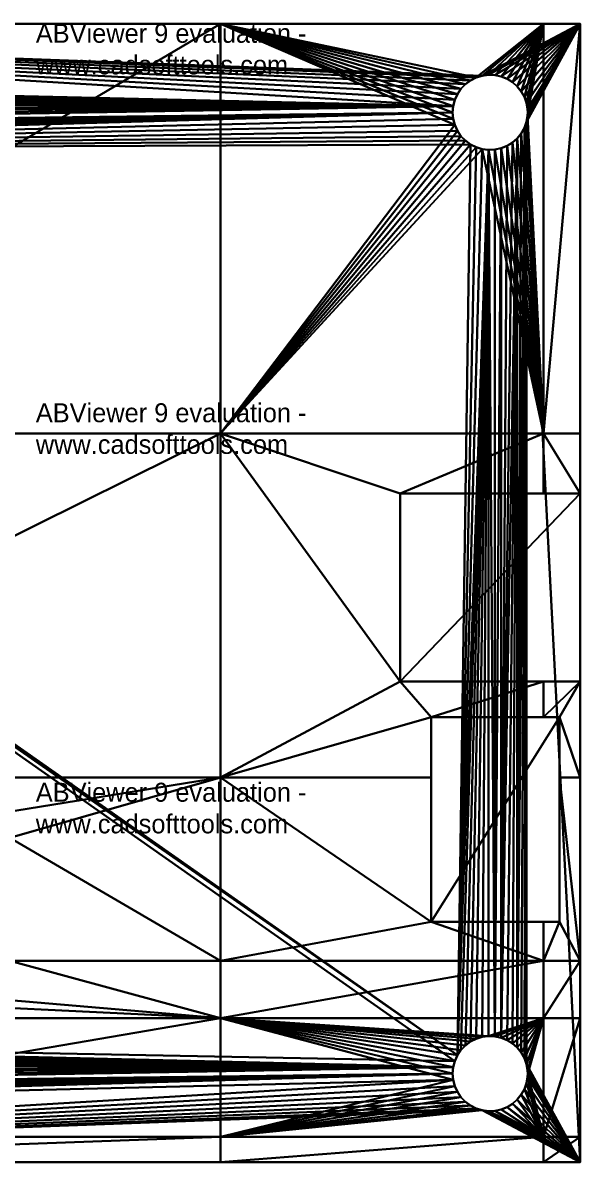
# Model space of a CAD drawing. Header units: millimetres. Extents: x 0 to 69.1, y 0 to 48.2.
# Drawn here: x 45.51 to 69.09, y 0 to 48.18 of the extents above; entities that cross this region are included whole.
import ezdxf

# ---------------------------------------------------------------- set-up
doc = ezdxf.new("R2010")
doc.units = ezdxf.units.MM
doc.layers.get('0').update_dxf_attribs({"color": 132, "linetype": 'CONTINUOUS'})

# ---------------------------------------------------------------- blocks, each defined once
blk = doc.blocks.new('ABViewer')
at = {"color": 0, "insert": (0, 0), "char_height": 0.05, "width": 0.5, "attachment_point": 1}
blk.add_mtext('ABViewer 9 evaluation - www.cadsofttools.com', dxfattribs=at)

msp = doc.modelspace()

# ---------------------------------------------------------------- linework, layer by layer
at = {"invisible_edges": 16}
for points in [[(63.713, 44.655, 11.113), (5.588, 48.133, 11.113), (63.781, 44.915, 11.113)], [(63.781, 44.915, 11.113), (5.588, 48.133, 11.113), (63.892, 45.161, 11.113)], [(64.446, 45.738, 11.113), (64.229, 45.578, 11.113), (5.588, 48.133, 11.113)], [(5.588, 48.133, 11.113), (64.229, 45.578, 11.113), (64.043, 45.384, 11.113)], [(5.588, 48.133, 11.113), (64.043, 45.384, 11.113), (63.892, 45.161, 11.113)], [(69.088, 48.133, 11.113), (64.944, 45.938, 11.113), (5.588, 48.133, 11.113)], [(5.588, 48.133, 11.113), (64.944, 45.938, 11.113), (64.686, 45.86, 11.113)], [(5.588, 48.133, 11.113), (64.686, 45.86, 11.113), (64.446, 45.738, 11.113)], [(63.713, 44.655, 11.113), (9.863, 45.904, 11.113), (5.588, 48.133, 11.113)], [(5.588, 48.133, 11.113), (24.543, 48.133, 12.7), (69.088, 48.133, 11.113)], [(53.869, 30.809, 12.7), (53.869, 48.133, 12.7), (24.543, 30.809, 12.7)], [(24.543, 30.809, 12.7), (53.869, 48.133, 12.7), (24.543, 48.133, 12.7)], [(69.088, 48.133, 11.113), (24.543, 48.133, 12.7), (53.869, 48.133, 12.7)], [(63.781, 43.858, 12.7), (63.713, 44.118, 12.7), (53.869, 48.133, 12.7)], [(63.713, 44.118, 12.7), (63.69, 44.387, 12.7), (53.869, 48.133, 12.7)], [(53.869, 48.133, 12.7), (63.69, 44.387, 12.7), (63.713, 44.655, 12.7)], [(53.869, 48.133, 12.7), (63.713, 44.655, 12.7), (63.781, 44.915, 12.7)], [(53.869, 30.809, 12.7), (63.781, 43.858, 12.7), (53.869, 48.133, 12.7)], [(63.781, 44.915, 12.7), (63.892, 45.161, 12.7), (53.869, 48.133, 12.7)], [(53.869, 48.133, 12.7), (63.892, 45.161, 12.7), (64.043, 45.384, 12.7)], [(53.869, 48.133, 12.7), (64.043, 45.384, 12.7), (64.229, 45.578, 12.7)], [(64.229, 45.578, 12.7), (64.446, 45.738, 12.7), (53.869, 48.133, 12.7)], [(53.869, 48.133, 12.7), (64.446, 45.738, 12.7), (64.686, 45.86, 12.7)], [(53.869, 48.133, 12.7), (64.686, 45.86, 12.7), (67.541, 48.133, 12.7)], [(69.088, 48.133, 11.113), (53.869, 48.133, 12.7), (67.541, 48.133, 12.7)], [(67.541, 48.133, 12.7), (64.686, 45.86, 12.7), (64.944, 45.938, 12.7)], [(67.541, 48.133, 12.7), (64.944, 45.938, 12.7), (65.211, 45.973, 12.7)], [(69.088, 48.133, 11.113), (65.211, 45.973, 11.113), (64.944, 45.938, 11.113)], [(67.541, 48.133, 12.7), (65.211, 45.973, 12.7), (65.48, 45.961, 12.7)], [(65.48, 45.961, 11.113), (65.211, 45.973, 11.113), (69.088, 48.133, 11.113)], [(65.48, 45.961, 12.7), (65.743, 45.904, 12.7), (67.541, 48.133, 12.7)], [(69.088, 48.133, 11.113), (65.743, 45.904, 11.113), (65.48, 45.961, 11.113)], [(67.541, 48.133, 12.7), (65.743, 45.904, 12.7), (65.993, 45.804, 12.7)], [(69.088, 48.133, 11.113), (65.993, 45.804, 11.113), (65.743, 45.904, 11.113)], [(67.541, 48.133, 12.7), (65.993, 45.804, 12.7), (66.222, 45.663, 12.7)], [(66.222, 45.663, 11.113), (65.993, 45.804, 11.113), (69.088, 48.133, 11.113)], [(66.222, 45.663, 12.7), (66.424, 45.485, 12.7), (67.541, 48.133, 12.7)], [(69.088, 48.133, 11.113), (66.424, 45.485, 11.113), (66.222, 45.663, 11.113)], [(67.541, 48.133, 12.7), (66.424, 45.485, 12.7), (66.593, 45.275, 12.7)], [(69.088, 48.133, 11.113), (66.593, 45.275, 11.113), (66.424, 45.485, 11.113)], [(67.541, 48.133, 12.7), (66.593, 45.275, 12.7), (66.725, 45.04, 12.7)], [(66.725, 45.04, 11.113), (66.593, 45.275, 11.113), (69.088, 48.133, 11.113)], [(66.725, 45.04, 12.7), (66.814, 44.787, 12.7), (67.541, 48.133, 12.7)], [(69.088, 48.133, 11.113), (66.814, 44.787, 11.113), (66.725, 45.04, 11.113)], [(67.541, 48.133, 12.7), (66.814, 44.787, 12.7), (66.86, 44.521, 12.7)], [(69.088, 48.133, 11.113), (66.86, 44.521, 11.113), (66.814, 44.787, 11.113)], [(69.088, 0, 11.113), (66.814, 43.987, 11.113), (69.088, 48.133, 11.113)], [(69.088, 48.133, 11.113), (66.814, 43.987, 11.113), (66.86, 44.252, 11.113)], [(67.541, 48.133, 12.7), (66.86, 44.521, 12.7), (66.866, 44.387, 12.7)], [(67.541, 30.809, 12.7), (67.541, 48.133, 12.7), (66.86, 44.252, 12.7)], [(66.86, 44.252, 12.7), (67.541, 48.133, 12.7), (66.866, 44.387, 12.7)], [(66.866, 44.387, 11.113), (66.86, 44.521, 11.113), (69.088, 48.133, 11.113)], [(69.088, 48.133, 11.113), (66.86, 44.252, 11.113), (66.866, 44.387, 11.113)], [(69.088, 30.809, 12.7), (69.088, 48.133, 12.7), (67.541, 30.809, 12.7)], [(67.541, 30.809, 12.7), (69.088, 48.133, 12.7), (67.541, 48.133, 12.7)], [(67.541, 48.133, 12.7), (69.088, 48.133, 12.7), (69.088, 48.133, 11.113)], [(69.088, 48.133, 12.7), (69.088, 30.809, 12.7), (69.088, 48.133, 11.113)], [(69.088, 48.133, 11.113), (69.088, 30.809, 12.7), (69.088, 28.27, 12.7)], [(69.088, 48.133, 11.113), (69.088, 28.27, 12.7), (69.088, 0, 11.113)], [(63.713, 44.655, 11.113), (10.113, 45.804, 11.113), (9.863, 45.904, 11.113)], [(10.342, 45.663, 11.113), (10.113, 45.804, 11.113), (63.713, 44.655, 11.113)], [(64.446, 45.738, 12.7), (64.446, 45.738, 11.113), (64.686, 45.86, 11.113)], [(64.446, 45.738, 12.7), (64.686, 45.86, 11.113), (64.686, 45.86, 12.7)], [(64.686, 45.86, 12.7), (64.686, 45.86, 11.113), (64.944, 45.938, 11.113)], [(64.686, 45.86, 12.7), (64.944, 45.938, 11.113), (64.944, 45.938, 12.7)], [(64.944, 45.938, 12.7), (64.944, 45.938, 11.113), (65.211, 45.973, 11.113)], [(64.944, 45.938, 12.7), (65.211, 45.973, 11.113), (65.211, 45.973, 12.7)], [(65.211, 45.973, 12.7), (65.211, 45.973, 11.113), (65.48, 45.961, 11.113)], [(65.211, 45.973, 12.7), (65.48, 45.961, 11.113), (65.48, 45.961, 12.7)], [(65.48, 45.961, 12.7), (65.48, 45.961, 11.113), (65.743, 45.904, 11.113)], [(65.48, 45.961, 12.7), (65.743, 45.904, 11.113), (65.743, 45.904, 12.7)], [(65.743, 45.904, 12.7), (65.743, 45.904, 11.113), (65.993, 45.804, 11.113)], [(65.743, 45.904, 12.7), (65.993, 45.804, 11.113), (65.993, 45.804, 12.7)], [(65.993, 45.804, 12.7), (65.993, 45.804, 11.113), (66.222, 45.663, 11.113)], [(65.993, 45.804, 12.7), (66.222, 45.663, 11.113), (66.222, 45.663, 12.7)], [(63.713, 44.655, 11.113), (10.544, 45.485, 11.113), (10.342, 45.663, 11.113)], [(63.713, 44.655, 11.113), (10.713, 45.275, 11.113), (10.544, 45.485, 11.113)], [(63.892, 45.161, 12.7), (63.892, 45.161, 11.113), (64.043, 45.384, 11.113)], [(63.892, 45.161, 12.7), (64.043, 45.384, 11.113), (64.043, 45.384, 12.7)], [(64.043, 45.384, 12.7), (64.043, 45.384, 11.113), (64.229, 45.578, 11.113)], [(64.043, 45.384, 12.7), (64.229, 45.578, 11.113), (64.229, 45.578, 12.7)], [(64.229, 45.578, 12.7), (64.229, 45.578, 11.113), (64.446, 45.738, 11.113)], [(64.229, 45.578, 12.7), (64.446, 45.738, 11.113), (64.446, 45.738, 12.7)], [(66.222, 45.663, 12.7), (66.222, 45.663, 11.113), (66.424, 45.485, 11.113)], [(66.222, 45.663, 12.7), (66.424, 45.485, 11.113), (66.424, 45.485, 12.7)], [(66.424, 45.485, 12.7), (66.424, 45.485, 11.113), (66.593, 45.275, 11.113)], [(66.424, 45.485, 12.7), (66.593, 45.275, 11.113), (66.593, 45.275, 12.7)], [(10.845, 45.04, 11.113), (10.713, 45.275, 11.113), (63.713, 44.655, 11.113)], [(10.934, 44.787, 11.113), (10.845, 45.04, 11.113), (63.713, 44.655, 11.113)], [(63.713, 44.655, 12.7), (63.713, 44.655, 11.113), (63.781, 44.915, 11.113)], [(63.713, 44.655, 12.7), (63.781, 44.915, 11.113), (63.781, 44.915, 12.7)], [(63.781, 44.915, 12.7), (63.781, 44.915, 11.113), (63.892, 45.161, 11.113)], [(63.781, 44.915, 12.7), (63.892, 45.161, 11.113), (63.892, 45.161, 12.7)], [(66.593, 45.275, 12.7), (66.593, 45.275, 11.113), (66.725, 45.04, 11.113)], [(66.593, 45.275, 12.7), (66.725, 45.04, 11.113), (66.725, 45.04, 12.7)], [(66.725, 45.04, 12.7), (66.725, 45.04, 11.113), (66.814, 44.787, 11.113)], [(66.725, 45.04, 12.7), (66.814, 44.787, 11.113), (66.814, 44.787, 12.7)], [(63.713, 44.118, 11.113), (9.331, 42.8, 11.113), (63.69, 44.387, 11.113)], [(63.69, 44.387, 11.113), (9.331, 42.8, 11.113), (9.6, 42.812, 11.113)], [(63.69, 44.387, 11.113), (9.6, 42.812, 11.113), (9.863, 42.869, 11.113)], [(9.863, 42.869, 11.113), (10.113, 42.969, 11.113), (63.69, 44.387, 11.113)], [(63.69, 44.387, 11.113), (10.113, 42.969, 11.113), (10.342, 43.11, 11.113)], [(63.69, 44.387, 11.113), (10.342, 43.11, 11.113), (10.544, 43.288, 11.113)], [(10.544, 43.288, 11.113), (10.713, 43.498, 11.113), (63.69, 44.387, 11.113)], [(63.69, 44.387, 11.113), (10.713, 43.498, 11.113), (10.845, 43.733, 11.113)], [(63.69, 44.387, 11.113), (10.845, 43.733, 11.113), (63.713, 44.655, 11.113)], [(63.713, 44.655, 11.113), (10.845, 43.733, 11.113), (10.934, 43.987, 11.113)], [(63.713, 44.655, 11.113), (10.98, 44.521, 11.113), (10.934, 44.787, 11.113)], [(63.713, 44.655, 11.113), (10.934, 43.987, 11.113), (10.98, 44.252, 11.113)], [(10.98, 44.252, 11.113), (10.985, 44.387, 11.113), (63.713, 44.655, 11.113)], [(63.713, 44.655, 11.113), (10.985, 44.387, 11.113), (10.98, 44.521, 11.113)], [(63.69, 44.387, 12.7), (63.69, 44.387, 11.113), (63.713, 44.655, 11.113)], [(63.69, 44.387, 12.7), (63.713, 44.655, 11.113), (63.713, 44.655, 12.7)], [(63.713, 44.118, 12.7), (63.713, 44.118, 11.113), (63.69, 44.387, 11.113)], [(63.713, 44.118, 12.7), (63.69, 44.387, 11.113), (63.69, 44.387, 12.7)], [(66.814, 44.787, 12.7), (66.814, 44.787, 11.113), (66.86, 44.521, 11.113)], [(66.814, 44.787, 12.7), (66.86, 44.521, 11.113), (66.86, 44.521, 12.7)], [(66.866, 44.387, 11.113), (66.866, 44.387, 12.7), (66.86, 44.521, 11.113)], [(66.86, 44.521, 12.7), (66.86, 44.521, 11.113), (66.866, 44.387, 12.7)], [(66.86, 44.252, 12.7), (66.866, 44.387, 12.7), (66.866, 44.387, 11.113)], [(66.866, 44.387, 11.113), (66.86, 44.252, 11.113), (66.86, 44.252, 12.7)], [(63.713, 44.118, 11.113), (63.781, 43.858, 11.113), (9.331, 42.8, 11.113)], [(9.331, 42.8, 11.113), (63.781, 43.858, 11.113), (63.892, 43.612, 11.113)], [(63.892, 43.612, 12.7), (63.781, 43.858, 12.7), (53.869, 30.809, 12.7)], [(63.781, 43.858, 12.7), (63.781, 43.858, 11.113), (63.713, 44.118, 11.113)], [(63.781, 43.858, 12.7), (63.713, 44.118, 11.113), (63.713, 44.118, 12.7)], [(63.892, 43.612, 12.7), (63.892, 43.612, 11.113), (63.781, 43.858, 11.113)], [(63.892, 43.612, 12.7), (63.781, 43.858, 11.113), (63.781, 43.858, 12.7)], [(66.814, 43.987, 11.113), (66.593, 4.635, 11.113), (66.424, 4.845, 11.113)], [(66.814, 43.987, 11.113), (66.424, 4.845, 11.113), (66.725, 43.733, 11.113)], [(66.725, 4.4, 11.113), (66.593, 4.635, 11.113), (66.814, 43.987, 11.113)], [(67.541, 30.809, 12.7), (66.814, 43.987, 12.7), (66.725, 43.733, 12.7)], [(66.814, 4.147, 11.113), (66.725, 4.4, 11.113), (66.814, 43.987, 11.113)], [(66.814, 43.987, 12.7), (66.814, 43.987, 11.113), (66.725, 43.733, 11.113)], [(66.814, 43.987, 12.7), (66.725, 43.733, 11.113), (66.725, 43.733, 12.7)], [(66.86, 44.252, 12.7), (66.814, 43.987, 12.7), (67.541, 30.809, 12.7)], [(66.86, 44.252, 12.7), (66.86, 44.252, 11.113), (66.814, 43.987, 11.113)], [(66.86, 44.252, 12.7), (66.814, 43.987, 11.113), (66.814, 43.987, 12.7)], [(69.088, 0, 11.113), (66.814, 4.147, 11.113), (66.814, 43.987, 11.113)], [(63.892, 43.612, 11.113), (64.043, 43.389, 11.113), (9.331, 42.8, 11.113)], [(9.331, 42.8, 11.113), (64.043, 43.389, 11.113), (64.229, 43.195, 11.113)], [(53.869, 30.809, 12.7), (64.043, 43.389, 12.7), (63.892, 43.612, 12.7)], [(53.869, 30.809, 12.7), (64.229, 43.195, 12.7), (64.043, 43.389, 12.7)], [(64.043, 43.389, 12.7), (64.043, 43.389, 11.113), (63.892, 43.612, 11.113)], [(64.043, 43.389, 12.7), (63.892, 43.612, 11.113), (63.892, 43.612, 12.7)], [(64.229, 43.195, 12.7), (64.229, 43.195, 11.113), (64.043, 43.389, 11.113)], [(64.229, 43.195, 12.7), (64.043, 43.389, 11.113), (64.043, 43.389, 12.7)], [(66.725, 43.733, 11.113), (66.424, 4.845, 11.113), (66.593, 43.498, 11.113)], [(67.541, 30.809, 12.7), (66.593, 43.498, 12.7), (66.424, 43.288, 12.7)], [(66.593, 43.498, 11.113), (66.424, 4.845, 11.113), (66.424, 43.288, 11.113)], [(66.593, 43.498, 12.7), (66.593, 43.498, 11.113), (66.424, 43.288, 11.113)], [(66.593, 43.498, 12.7), (66.424, 43.288, 11.113), (66.424, 43.288, 12.7)], [(66.725, 43.733, 12.7), (66.593, 43.498, 12.7), (67.541, 30.809, 12.7)], [(66.725, 43.733, 12.7), (66.725, 43.733, 11.113), (66.593, 43.498, 11.113)], [(66.725, 43.733, 12.7), (66.593, 43.498, 11.113), (66.593, 43.498, 12.7)], [(63.781, 4.275, 11.113), (9.331, 5.333, 11.113), (8.566, 43.035, 11.113)], [(63.781, 4.275, 11.113), (8.566, 43.035, 11.113), (63.892, 4.521, 11.113)], [(63.892, 4.521, 11.113), (8.566, 43.035, 11.113), (8.806, 42.914, 11.113)], [(63.892, 4.521, 11.113), (8.806, 42.914, 11.113), (9.064, 42.835, 11.113)], [(9.331, 42.8, 11.113), (64.229, 43.195, 11.113), (64.446, 43.035, 11.113)], [(63.892, 4.521, 11.113), (9.331, 42.8, 11.113), (64.446, 43.035, 11.113)], [(64.446, 43.035, 12.7), (64.229, 43.195, 12.7), (53.869, 30.809, 12.7)], [(53.869, 30.809, 12.7), (64.686, 42.914, 12.7), (64.446, 43.035, 12.7)], [(53.869, 30.809, 12.7), (64.944, 42.835, 12.7), (64.686, 42.914, 12.7)], [(63.892, 4.521, 11.113), (64.446, 43.035, 11.113), (64.686, 42.914, 11.113)], [(64.686, 42.914, 11.113), (64.944, 42.835, 11.113), (63.892, 4.521, 11.113)], [(64.446, 43.035, 12.7), (64.446, 43.035, 11.113), (64.229, 43.195, 11.113)], [(64.446, 43.035, 12.7), (64.229, 43.195, 11.113), (64.229, 43.195, 12.7)], [(64.686, 42.914, 12.7), (64.686, 42.914, 11.113), (64.446, 43.035, 11.113)], [(64.686, 42.914, 12.7), (64.446, 43.035, 11.113), (64.446, 43.035, 12.7)], [(64.944, 42.835, 12.7), (64.944, 42.835, 11.113), (64.686, 42.914, 11.113)], [(64.944, 42.835, 12.7), (64.686, 42.914, 11.113), (64.686, 42.914, 12.7)], [(66.222, 43.11, 11.113), (66.424, 43.288, 11.113), (65.743, 5.264, 11.113)], [(65.743, 5.264, 11.113), (66.424, 43.288, 11.113), (65.993, 5.164, 11.113)], [(65.743, 5.264, 11.113), (65.993, 42.969, 11.113), (66.222, 43.11, 11.113)], [(67.541, 30.809, 12.7), (65.993, 42.969, 12.7), (65.743, 42.869, 12.7)], [(65.743, 5.264, 11.113), (65.743, 42.869, 11.113), (65.993, 42.969, 11.113)], [(65.993, 42.969, 12.7), (65.993, 42.969, 11.113), (65.743, 42.869, 11.113)], [(65.993, 42.969, 12.7), (65.743, 42.869, 11.113), (65.743, 42.869, 12.7)], [(66.424, 43.288, 11.113), (66.222, 5.023, 11.113), (65.993, 5.164, 11.113)], [(66.222, 43.11, 12.7), (65.993, 42.969, 12.7), (67.541, 30.809, 12.7)], [(66.222, 43.11, 12.7), (66.222, 43.11, 11.113), (65.993, 42.969, 11.113)], [(66.222, 43.11, 12.7), (65.993, 42.969, 11.113), (65.993, 42.969, 12.7)], [(67.541, 30.809, 12.7), (66.424, 43.288, 12.7), (66.222, 43.11, 12.7)], [(66.424, 43.288, 11.113), (66.424, 4.845, 11.113), (66.222, 5.023, 11.113)], [(66.424, 43.288, 12.7), (66.424, 43.288, 11.113), (66.222, 43.11, 11.113)], [(66.424, 43.288, 12.7), (66.222, 43.11, 11.113), (66.222, 43.11, 12.7)], [(9.064, 42.835, 11.113), (9.331, 42.8, 11.113), (63.892, 4.521, 11.113)], [(67.541, 30.809, 12.7), (64.944, 42.835, 12.7), (53.869, 30.809, 12.7)], [(63.892, 4.521, 11.113), (64.944, 42.835, 11.113), (65.211, 42.8, 11.113)], [(63.892, 4.521, 11.113), (65.211, 42.8, 11.113), (64.043, 4.744, 11.113)], [(64.043, 4.744, 11.113), (65.211, 42.8, 11.113), (64.229, 4.938, 11.113)], [(64.229, 4.938, 11.113), (65.211, 42.8, 11.113), (64.446, 5.098, 11.113)], [(64.446, 5.098, 11.113), (65.211, 42.8, 11.113), (64.686, 5.22, 11.113)], [(65.211, 42.8, 11.113), (64.944, 5.298, 11.113), (64.686, 5.22, 11.113)], [(67.541, 30.809, 12.7), (65.211, 42.8, 12.7), (64.944, 42.835, 12.7)], [(65.211, 42.8, 12.7), (65.211, 42.8, 11.113), (64.944, 42.835, 11.113)], [(65.211, 42.8, 12.7), (64.944, 42.835, 11.113), (64.944, 42.835, 12.7)], [(65.211, 42.8, 11.113), (65.211, 5.333, 11.113), (64.944, 5.298, 11.113)], [(65.48, 42.812, 12.7), (65.211, 42.8, 12.7), (67.541, 30.809, 12.7)], [(65.211, 42.8, 11.113), (65.48, 42.812, 11.113), (65.48, 5.321, 11.113)], [(65.48, 42.812, 12.7), (65.48, 42.812, 11.113), (65.211, 42.8, 11.113)], [(65.48, 42.812, 12.7), (65.211, 42.8, 11.113), (65.211, 42.8, 12.7)], [(65.48, 5.321, 11.113), (65.211, 5.333, 11.113), (65.211, 42.8, 11.113)], [(67.541, 30.809, 12.7), (65.743, 42.869, 12.7), (65.48, 42.812, 12.7)], [(65.48, 5.321, 11.113), (65.48, 42.812, 11.113), (65.743, 42.869, 11.113)], [(65.48, 5.321, 11.113), (65.743, 42.869, 11.113), (65.743, 5.264, 11.113)], [(65.743, 42.869, 12.7), (65.743, 42.869, 11.113), (65.48, 42.812, 11.113)], [(65.743, 42.869, 12.7), (65.48, 42.812, 11.113), (65.48, 42.812, 12.7)], [(24.543, 30.809, 12.7), (24.543, 16.268, 12.7), (53.869, 30.809, 12.7)], [(53.869, 30.809, 12.7), (24.543, 16.268, 12.7), (53.869, 16.268, 12.7)], [(61.468, 28.27, 12.7), (67.541, 30.809, 12.7), (53.869, 30.809, 12.7)], [(61.468, 28.27, 12.7), (53.869, 30.809, 12.7), (61.468, 20.32, 12.7)], [(53.869, 30.809, 12.7), (53.869, 16.268, 12.7), (61.468, 20.32, 12.7)], [(67.541, 28.27, 12.7), (67.541, 30.809, 12.7), (61.468, 28.27, 12.7)], [(69.088, 30.809, 12.7), (67.541, 30.809, 12.7), (69.088, 28.27, 12.7)], [(69.088, 28.27, 12.7), (67.541, 30.809, 12.7), (67.541, 28.27, 12.7)], [(61.468, 20.32, 18.288), (61.468, 28.27, 18.288), (61.468, 20.32, 12.7)], [(61.468, 20.32, 12.7), (61.468, 28.27, 18.288), (61.468, 28.27, 12.7)], [(61.468, 28.27, 12.7), (61.468, 28.27, 18.288), (67.541, 28.27, 12.7)], [(67.541, 28.27, 12.7), (61.468, 28.27, 18.288), (69.088, 28.27, 18.288)], [(69.088, 20.32, 18.288), (69.088, 28.27, 18.288), (61.468, 20.32, 18.288)], [(61.468, 20.32, 18.288), (69.088, 28.27, 18.288), (61.468, 28.27, 18.288)], [(67.541, 28.27, 12.7), (69.088, 28.27, 18.288), (69.088, 28.27, 12.7)], [(69.088, 28.27, 18.288), (69.088, 20.32, 18.288), (69.088, 28.27, 12.7)], [(69.088, 28.27, 12.7), (69.088, 20.32, 18.288), (69.088, 20.32, 12.7)], [(69.088, 28.27, 12.7), (69.088, 20.32, 12.7), (69.088, 0, 11.113)], [(61.468, 20.32, 12.7), (53.869, 16.268, 12.7), (62.78, 18.819, 12.7)], [(61.468, 20.32, 12.7), (62.78, 18.819, 12.7), (67.541, 20.32, 12.7)], [(67.541, 20.32, 12.7), (69.088, 20.32, 18.288), (61.468, 20.32, 18.288)], [(67.541, 20.32, 12.7), (61.468, 20.32, 18.288), (61.468, 20.32, 12.7)], [(67.541, 20.32, 12.7), (62.78, 18.819, 12.7), (67.541, 18.819, 12.7)], [(67.541, 20.32, 12.7), (67.541, 18.819, 12.7), (69.088, 20.32, 12.7)], [(69.088, 20.32, 12.7), (67.541, 18.819, 12.7), (68.217, 18.819, 12.7)], [(69.088, 20.32, 12.7), (69.088, 20.32, 18.288), (67.541, 20.32, 12.7)], [(69.088, 20.32, 12.7), (68.217, 18.819, 12.7), (69.088, 16.268, 12.7)], [(69.088, 0, 11.113), (69.088, 20.32, 12.7), (69.088, 16.268, 12.7)], [(53.869, 16.268, 12.7), (62.78, 16.268, 12.7), (62.78, 18.819, 12.7)], [(62.78, 16.268, 12.7), (62.78, 10.16, 21.336), (62.78, 18.819, 21.336)], [(62.78, 16.268, 12.7), (62.78, 18.819, 21.336), (62.78, 18.819, 12.7)], [(62.78, 18.819, 12.7), (62.78, 18.819, 21.336), (67.541, 18.819, 12.7)], [(67.541, 18.819, 12.7), (62.78, 18.819, 21.336), (68.217, 18.819, 21.336)], [(68.217, 10.16, 21.336), (68.217, 18.819, 21.336), (62.78, 10.16, 21.336)], [(62.78, 10.16, 21.336), (68.217, 18.819, 21.336), (62.78, 18.819, 21.336)], [(67.541, 18.819, 12.7), (68.217, 18.819, 21.336), (68.217, 18.819, 12.7)], [(69.088, 16.268, 12.7), (68.217, 18.819, 12.7), (68.217, 16.268, 12.7)], [(68.217, 18.819, 12.7), (68.217, 18.819, 21.336), (68.217, 16.268, 12.7)], [(68.217, 16.268, 12.7), (68.217, 18.819, 21.336), (68.217, 10.16, 21.336)], [(38.1, 13.716, 12.7), (53.869, 16.268, 12.7), (24.543, 16.268, 12.7)], [(44.958, 13.716, 12.7), (53.869, 16.268, 12.7), (38.1, 13.716, 12.7)], [(53.869, 8.509, 12.7), (53.869, 16.268, 12.7), (44.958, 13.716, 12.7)], [(62.78, 16.268, 12.7), (53.869, 16.268, 12.7), (62.78, 10.16, 12.7)], [(62.78, 10.16, 12.7), (53.869, 16.268, 12.7), (53.869, 8.509, 12.7)], [(62.78, 10.16, 12.7), (62.78, 10.16, 21.336), (62.78, 16.268, 12.7)], [(69.088, 16.268, 12.7), (68.217, 16.268, 12.7), (69.088, 8.509, 12.7)], [(69.088, 8.509, 12.7), (68.217, 16.268, 12.7), (68.217, 10.16, 12.7)], [(68.217, 16.268, 12.7), (68.217, 10.16, 21.336), (68.217, 10.16, 12.7)], [(69.088, 0, 11.113), (69.088, 16.268, 12.7), (69.088, 8.509, 12.7)], [(44.958, 8.509, 12.7), (53.869, 8.509, 12.7), (44.958, 13.716, 12.7)], [(62.78, 10.16, 12.7), (53.869, 8.509, 12.7), (67.541, 8.509, 12.7)], [(67.541, 8.509, 12.7), (67.541, 10.16, 12.7), (62.78, 10.16, 12.7)], [(67.541, 10.16, 12.7), (68.217, 10.16, 21.336), (62.78, 10.16, 21.336)], [(67.541, 10.16, 12.7), (62.78, 10.16, 21.336), (62.78, 10.16, 12.7)], [(69.088, 8.509, 12.7), (68.217, 10.16, 12.7), (67.541, 8.509, 12.7)], [(67.541, 8.509, 12.7), (68.217, 10.16, 12.7), (67.541, 10.16, 12.7)], [(68.217, 10.16, 12.7), (68.217, 10.16, 21.336), (67.541, 10.16, 12.7)], [(44.958, 8.509, 12.7), (44.958, 6.858, 12.7), (53.869, 6.096, 12.7)], [(53.869, 6.096, 12.7), (53.869, 8.509, 12.7), (44.958, 8.509, 12.7)], [(67.541, 6.096, 12.7), (67.541, 8.509, 12.7), (53.869, 6.096, 12.7)], [(53.869, 6.096, 12.7), (67.541, 8.509, 12.7), (53.869, 8.509, 12.7)], [(69.088, 6.096, 12.7), (69.088, 8.509, 12.7), (67.541, 6.096, 12.7)], [(67.541, 6.096, 12.7), (69.088, 8.509, 12.7), (67.541, 8.509, 12.7)], [(69.088, 8.509, 12.7), (69.088, 6.096, 12.7), (69.088, 0, 11.113)], [(38.1, 6.858, 12.7), (24.543, 6.096, 12.7), (53.869, 6.096, 12.7)], [(53.869, 6.096, 12.7), (44.958, 6.858, 12.7), (38.1, 6.858, 12.7)], [(53.869, 6.096, 12.7), (24.543, 6.096, 12.7), (24.543, 1.08, 12.7)], [(53.869, 6.096, 12.7), (24.543, 1.08, 12.7), (53.869, 1.08, 12.7)], [(53.869, 1.08, 12.7), (63.713, 3.478, 12.7), (53.869, 6.096, 12.7)], [(53.869, 6.096, 12.7), (63.713, 3.478, 12.7), (63.69, 3.747, 12.7)], [(53.869, 6.096, 12.7), (63.69, 3.747, 12.7), (63.713, 4.015, 12.7)], [(63.713, 4.015, 12.7), (63.781, 4.275, 12.7), (53.869, 6.096, 12.7)], [(53.869, 6.096, 12.7), (63.781, 4.275, 12.7), (63.892, 4.521, 12.7)], [(53.869, 6.096, 12.7), (63.892, 4.521, 12.7), (64.043, 4.744, 12.7)], [(64.043, 4.744, 12.7), (64.229, 4.938, 12.7), (53.869, 6.096, 12.7)], [(53.869, 6.096, 12.7), (64.229, 4.938, 12.7), (64.446, 5.098, 12.7)], [(53.869, 6.096, 12.7), (64.446, 5.098, 12.7), (64.686, 5.22, 12.7)], [(64.686, 5.22, 12.7), (64.944, 5.298, 12.7), (53.869, 6.096, 12.7)], [(53.869, 6.096, 12.7), (64.944, 5.298, 12.7), (65.211, 5.333, 12.7)], [(53.869, 6.096, 12.7), (65.211, 5.333, 12.7), (67.541, 6.096, 12.7)], [(67.541, 6.096, 12.7), (65.211, 5.333, 12.7), (65.48, 5.321, 12.7)], [(67.541, 6.096, 12.7), (65.48, 5.321, 12.7), (65.743, 5.264, 12.7)], [(65.743, 5.264, 12.7), (65.993, 5.164, 12.7), (67.541, 6.096, 12.7)], [(67.541, 6.096, 12.7), (65.993, 5.164, 12.7), (66.222, 5.023, 12.7)], [(67.541, 6.096, 12.7), (66.222, 5.023, 12.7), (66.424, 4.845, 12.7)], [(67.541, 6.096, 12.7), (66.424, 4.845, 12.7), (66.593, 4.635, 12.7)], [(66.593, 4.635, 12.7), (66.725, 4.4, 12.7), (67.541, 6.096, 12.7)], [(67.541, 6.096, 12.7), (66.725, 4.4, 12.7), (66.814, 4.147, 12.7)], [(67.541, 6.096, 12.7), (66.814, 4.147, 12.7), (66.86, 3.881, 12.7)], [(66.866, 3.747, 12.7), (67.541, 6.096, 12.7), (66.86, 3.881, 12.7)], [(67.541, 1.08, 12.7), (67.541, 6.096, 12.7), (66.866, 3.747, 12.7)], [(69.088, 1.08, 12.7), (69.088, 6.096, 12.7), (67.541, 1.08, 12.7)], [(67.541, 1.08, 12.7), (69.088, 6.096, 12.7), (67.541, 6.096, 12.7)], [(69.088, 0, 11.113), (69.088, 6.096, 12.7), (69.088, 1.08, 12.7)], [(63.713, 4.015, 11.113), (9.6, 5.321, 11.113), (9.331, 5.333, 11.113)], [(63.713, 4.015, 11.113), (9.331, 5.333, 11.113), (63.781, 4.275, 11.113)], [(9.863, 5.264, 11.113), (9.6, 5.321, 11.113), (63.713, 4.015, 11.113)], [(64.944, 5.298, 12.7), (64.944, 5.298, 11.113), (65.211, 5.333, 11.113)], [(64.944, 5.298, 12.7), (65.211, 5.333, 11.113), (65.211, 5.333, 12.7)], [(65.211, 5.333, 12.7), (65.211, 5.333, 11.113), (65.48, 5.321, 11.113)], [(65.211, 5.333, 12.7), (65.48, 5.321, 11.113), (65.48, 5.321, 12.7)], [(65.48, 5.321, 12.7), (65.48, 5.321, 11.113), (65.743, 5.264, 11.113)], [(65.48, 5.321, 12.7), (65.743, 5.264, 11.113), (65.743, 5.264, 12.7)], [(63.713, 4.015, 11.113), (10.113, 5.164, 11.113), (9.863, 5.264, 11.113)], [(63.713, 4.015, 11.113), (10.342, 5.023, 11.113), (10.113, 5.164, 11.113)], [(10.544, 4.845, 11.113), (10.342, 5.023, 11.113), (63.713, 4.015, 11.113)], [(63.713, 4.015, 11.113), (10.713, 4.635, 11.113), (10.544, 4.845, 11.113)], [(64.043, 4.744, 12.7), (64.043, 4.744, 11.113), (64.229, 4.938, 11.113)], [(64.043, 4.744, 12.7), (64.229, 4.938, 11.113), (64.229, 4.938, 12.7)], [(64.229, 4.938, 12.7), (64.229, 4.938, 11.113), (64.446, 5.098, 11.113)], [(64.229, 4.938, 12.7), (64.446, 5.098, 11.113), (64.446, 5.098, 12.7)], [(64.446, 5.098, 12.7), (64.446, 5.098, 11.113), (64.686, 5.22, 11.113)], [(64.446, 5.098, 12.7), (64.686, 5.22, 11.113), (64.686, 5.22, 12.7)], [(64.686, 5.22, 12.7), (64.686, 5.22, 11.113), (64.944, 5.298, 11.113)], [(64.686, 5.22, 12.7), (64.944, 5.298, 11.113), (64.944, 5.298, 12.7)], [(65.743, 5.264, 12.7), (65.743, 5.264, 11.113), (65.993, 5.164, 11.113)], [(65.743, 5.264, 12.7), (65.993, 5.164, 11.113), (65.993, 5.164, 12.7)], [(65.993, 5.164, 12.7), (65.993, 5.164, 11.113), (66.222, 5.023, 11.113)], [(65.993, 5.164, 12.7), (66.222, 5.023, 11.113), (66.222, 5.023, 12.7)], [(66.222, 5.023, 12.7), (66.222, 5.023, 11.113), (66.424, 4.845, 11.113)], [(66.222, 5.023, 12.7), (66.424, 4.845, 11.113), (66.424, 4.845, 12.7)], [(66.424, 4.845, 12.7), (66.424, 4.845, 11.113), (66.593, 4.635, 11.113)], [(66.424, 4.845, 12.7), (66.593, 4.635, 11.113), (66.593, 4.635, 12.7)], [(63.713, 4.015, 11.113), (10.845, 4.4, 11.113), (10.713, 4.635, 11.113)], [(10.934, 4.147, 11.113), (10.845, 4.4, 11.113), (63.713, 4.015, 11.113)], [(63.781, 4.275, 12.7), (63.781, 4.275, 11.113), (63.892, 4.521, 11.113)], [(63.781, 4.275, 12.7), (63.892, 4.521, 11.113), (63.892, 4.521, 12.7)], [(63.892, 4.521, 12.7), (63.892, 4.521, 11.113), (64.043, 4.744, 11.113)], [(63.892, 4.521, 12.7), (64.043, 4.744, 11.113), (64.043, 4.744, 12.7)], [(66.593, 4.635, 12.7), (66.593, 4.635, 11.113), (66.725, 4.4, 11.113)], [(66.593, 4.635, 12.7), (66.725, 4.4, 11.113), (66.725, 4.4, 12.7)], [(66.725, 4.4, 12.7), (66.725, 4.4, 11.113), (66.814, 4.147, 11.113)], [(66.725, 4.4, 12.7), (66.814, 4.147, 11.113), (66.814, 4.147, 12.7)], [(63.69, 3.747, 11.113), (10.845, 3.093, 11.113), (63.713, 4.015, 11.113)], [(63.713, 4.015, 11.113), (10.845, 3.093, 11.113), (10.934, 3.347, 11.113)], [(63.713, 4.015, 11.113), (10.98, 3.881, 11.113), (10.934, 4.147, 11.113)], [(63.713, 4.015, 11.113), (10.934, 3.347, 11.113), (10.98, 3.612, 11.113)], [(10.98, 3.612, 11.113), (10.985, 3.747, 11.113), (63.713, 4.015, 11.113)], [(63.713, 4.015, 11.113), (10.985, 3.747, 11.113), (10.98, 3.881, 11.113)], [(63.69, 3.747, 12.7), (63.69, 3.747, 11.113), (63.713, 4.015, 11.113)], [(63.69, 3.747, 12.7), (63.713, 4.015, 11.113), (63.713, 4.015, 12.7)], [(63.713, 4.015, 12.7), (63.713, 4.015, 11.113), (63.781, 4.275, 11.113)], [(63.713, 4.015, 12.7), (63.781, 4.275, 11.113), (63.781, 4.275, 12.7)], [(66.86, 3.881, 11.113), (66.814, 4.147, 11.113), (69.088, 0, 11.113)], [(66.814, 4.147, 12.7), (66.814, 4.147, 11.113), (66.86, 3.881, 11.113)], [(66.814, 4.147, 12.7), (66.86, 3.881, 11.113), (66.86, 3.881, 12.7)], [(69.088, 0, 11.113), (66.866, 3.747, 11.113), (66.86, 3.881, 11.113)], [(66.866, 3.747, 11.113), (66.866, 3.747, 12.7), (66.86, 3.881, 11.113)], [(66.86, 3.881, 12.7), (66.86, 3.881, 11.113), (66.866, 3.747, 12.7)], [(63.781, 3.218, 11.113), (5.588, 0, 11.113), (63.713, 3.478, 11.113)], [(63.713, 3.478, 11.113), (5.588, 0, 11.113), (9.331, 2.16, 11.113)], [(63.713, 3.478, 11.113), (9.331, 2.16, 11.113), (63.69, 3.747, 11.113)], [(63.69, 3.747, 11.113), (9.331, 2.16, 11.113), (9.6, 2.172, 11.113)], [(63.69, 3.747, 11.113), (9.6, 2.172, 11.113), (9.863, 2.229, 11.113)], [(9.863, 2.229, 11.113), (10.113, 2.329, 11.113), (63.69, 3.747, 11.113)], [(63.69, 3.747, 11.113), (10.113, 2.329, 11.113), (10.342, 2.47, 11.113)], [(63.69, 3.747, 11.113), (10.342, 2.47, 11.113), (10.544, 2.648, 11.113)], [(10.544, 2.648, 11.113), (10.713, 2.858, 11.113), (63.69, 3.747, 11.113)], [(63.69, 3.747, 11.113), (10.713, 2.858, 11.113), (10.845, 3.093, 11.113)], [(53.869, 1.08, 12.7), (63.781, 3.218, 12.7), (63.713, 3.478, 12.7)], [(63.713, 3.478, 12.7), (63.713, 3.478, 11.113), (63.69, 3.747, 11.113)], [(63.713, 3.478, 12.7), (63.69, 3.747, 11.113), (63.69, 3.747, 12.7)], [(63.781, 3.218, 12.7), (63.781, 3.218, 11.113), (63.713, 3.478, 11.113)], [(63.781, 3.218, 12.7), (63.713, 3.478, 11.113), (63.713, 3.478, 12.7)], [(67.541, 1.08, 12.7), (66.86, 3.612, 12.7), (66.814, 3.347, 12.7)], [(66.814, 3.347, 11.113), (66.86, 3.612, 11.113), (69.088, 0, 11.113)], [(66.86, 3.612, 12.7), (66.86, 3.612, 11.113), (66.814, 3.347, 11.113)], [(66.86, 3.612, 12.7), (66.814, 3.347, 11.113), (66.814, 3.347, 12.7)], [(66.866, 3.747, 12.7), (66.86, 3.612, 12.7), (67.541, 1.08, 12.7)], [(69.088, 0, 11.113), (66.86, 3.612, 11.113), (66.866, 3.747, 11.113)], [(66.86, 3.612, 12.7), (66.866, 3.747, 12.7), (66.866, 3.747, 11.113)], [(66.866, 3.747, 11.113), (66.86, 3.612, 11.113), (66.86, 3.612, 12.7)], [(63.781, 3.218, 11.113), (63.892, 2.972, 11.113), (5.588, 0, 11.113)], [(63.892, 2.972, 11.113), (64.043, 2.749, 11.113), (5.588, 0, 11.113)], [(63.892, 2.972, 12.7), (63.781, 3.218, 12.7), (53.869, 1.08, 12.7)], [(53.869, 1.08, 12.7), (64.043, 2.749, 12.7), (63.892, 2.972, 12.7)], [(63.892, 2.972, 12.7), (63.892, 2.972, 11.113), (63.781, 3.218, 11.113)], [(63.892, 2.972, 12.7), (63.781, 3.218, 11.113), (63.781, 3.218, 12.7)], [(64.043, 2.749, 12.7), (64.043, 2.749, 11.113), (63.892, 2.972, 11.113)], [(64.043, 2.749, 12.7), (63.892, 2.972, 11.113), (63.892, 2.972, 12.7)], [(66.725, 3.093, 12.7), (66.593, 2.858, 12.7), (67.541, 1.08, 12.7)], [(69.088, 0, 11.113), (66.593, 2.858, 11.113), (66.725, 3.093, 11.113)], [(66.725, 3.093, 12.7), (66.725, 3.093, 11.113), (66.593, 2.858, 11.113)], [(66.725, 3.093, 12.7), (66.593, 2.858, 11.113), (66.593, 2.858, 12.7)], [(67.541, 1.08, 12.7), (66.814, 3.347, 12.7), (66.725, 3.093, 12.7)], [(69.088, 0, 11.113), (66.725, 3.093, 11.113), (66.814, 3.347, 11.113)], [(66.814, 3.347, 12.7), (66.814, 3.347, 11.113), (66.725, 3.093, 11.113)], [(66.814, 3.347, 12.7), (66.725, 3.093, 11.113), (66.725, 3.093, 12.7)], [(5.588, 0, 11.113), (64.043, 2.749, 11.113), (64.229, 2.555, 11.113)], [(5.588, 0, 11.113), (64.229, 2.555, 11.113), (64.446, 2.395, 11.113)], [(53.869, 1.08, 12.7), (64.229, 2.555, 12.7), (64.043, 2.749, 12.7)], [(64.446, 2.395, 12.7), (64.229, 2.555, 12.7), (53.869, 1.08, 12.7)], [(64.229, 2.555, 12.7), (64.229, 2.555, 11.113), (64.043, 2.749, 11.113)], [(64.229, 2.555, 12.7), (64.043, 2.749, 11.113), (64.043, 2.749, 12.7)], [(64.446, 2.395, 12.7), (64.446, 2.395, 11.113), (64.229, 2.555, 11.113)], [(64.446, 2.395, 12.7), (64.229, 2.555, 11.113), (64.229, 2.555, 12.7)], [(66.222, 2.47, 12.7), (65.993, 2.329, 12.7), (67.541, 1.08, 12.7)], [(69.088, 0, 11.113), (65.993, 2.329, 11.113), (66.222, 2.47, 11.113)], [(66.222, 2.47, 12.7), (66.222, 2.47, 11.113), (65.993, 2.329, 11.113)], [(66.222, 2.47, 12.7), (65.993, 2.329, 11.113), (65.993, 2.329, 12.7)], [(67.541, 1.08, 12.7), (66.424, 2.648, 12.7), (66.222, 2.47, 12.7)], [(69.088, 0, 11.113), (66.222, 2.47, 11.113), (66.424, 2.648, 11.113)], [(66.424, 2.648, 12.7), (66.424, 2.648, 11.113), (66.222, 2.47, 11.113)], [(66.424, 2.648, 12.7), (66.222, 2.47, 11.113), (66.222, 2.47, 12.7)], [(67.541, 1.08, 12.7), (66.593, 2.858, 12.7), (66.424, 2.648, 12.7)], [(66.424, 2.648, 11.113), (66.593, 2.858, 11.113), (69.088, 0, 11.113)], [(66.593, 2.858, 12.7), (66.593, 2.858, 11.113), (66.424, 2.648, 11.113)], [(66.593, 2.858, 12.7), (66.424, 2.648, 11.113), (66.424, 2.648, 12.7)], [(64.446, 2.395, 11.113), (64.686, 2.273, 11.113), (5.588, 0, 11.113)], [(5.588, 0, 11.113), (64.686, 2.273, 11.113), (64.944, 2.195, 11.113)], [(5.588, 0, 11.113), (64.944, 2.195, 11.113), (69.088, 0, 11.113)], [(53.869, 1.08, 12.7), (64.686, 2.273, 12.7), (64.446, 2.395, 12.7)], [(53.869, 1.08, 12.7), (64.944, 2.195, 12.7), (64.686, 2.273, 12.7)], [(67.541, 1.08, 12.7), (64.944, 2.195, 12.7), (53.869, 1.08, 12.7)], [(64.686, 2.273, 12.7), (64.686, 2.273, 11.113), (64.446, 2.395, 11.113)], [(64.686, 2.273, 12.7), (64.446, 2.395, 11.113), (64.446, 2.395, 12.7)], [(64.944, 2.195, 12.7), (64.944, 2.195, 11.113), (64.686, 2.273, 11.113)], [(64.944, 2.195, 12.7), (64.686, 2.273, 11.113), (64.686, 2.273, 12.7)], [(67.541, 1.08, 12.7), (65.211, 2.16, 12.7), (64.944, 2.195, 12.7)], [(69.088, 0, 11.113), (64.944, 2.195, 11.113), (65.211, 2.16, 11.113)], [(65.211, 2.16, 12.7), (65.211, 2.16, 11.113), (64.944, 2.195, 11.113)], [(65.211, 2.16, 12.7), (64.944, 2.195, 11.113), (64.944, 2.195, 12.7)], [(65.48, 2.172, 12.7), (65.211, 2.16, 12.7), (67.541, 1.08, 12.7)], [(69.088, 0, 11.113), (65.211, 2.16, 11.113), (65.48, 2.172, 11.113)], [(65.48, 2.172, 12.7), (65.48, 2.172, 11.113), (65.211, 2.16, 11.113)], [(65.48, 2.172, 12.7), (65.211, 2.16, 11.113), (65.211, 2.16, 12.7)], [(67.541, 1.08, 12.7), (65.743, 2.229, 12.7), (65.48, 2.172, 12.7)], [(65.48, 2.172, 11.113), (65.743, 2.229, 11.113), (69.088, 0, 11.113)], [(65.743, 2.229, 12.7), (65.743, 2.229, 11.113), (65.48, 2.172, 11.113)], [(65.743, 2.229, 12.7), (65.48, 2.172, 11.113), (65.48, 2.172, 12.7)], [(67.541, 1.08, 12.7), (65.993, 2.329, 12.7), (65.743, 2.229, 12.7)], [(65.743, 2.229, 11.113), (65.993, 2.329, 11.113), (69.088, 0, 11.113)], [(65.993, 2.329, 12.7), (65.993, 2.329, 11.113), (65.743, 2.229, 11.113)], [(65.993, 2.329, 12.7), (65.743, 2.229, 11.113), (65.743, 2.229, 12.7)], [(53.869, 1.08, 12.7), (24.543, 1.08, 12.7), (24.543, 0, 12.7)], [(53.869, 1.08, 12.7), (24.543, 0, 12.7), (53.869, 0, 12.7)], [(67.541, 0, 12.7), (67.541, 1.08, 12.7), (53.869, 0, 12.7)], [(53.869, 0, 12.7), (67.541, 1.08, 12.7), (53.869, 1.08, 12.7)], [(69.088, 0, 12.7), (69.088, 1.08, 12.7), (67.541, 0, 12.7)], [(67.541, 0, 12.7), (69.088, 1.08, 12.7), (67.541, 1.08, 12.7)], [(69.088, 0, 11.113), (69.088, 1.08, 12.7), (69.088, 0, 12.7)], [(69.088, 0, 11.113), (24.543, 0, 12.7), (5.588, 0, 11.113)], [(69.088, 0, 11.113), (53.869, 0, 12.7), (24.543, 0, 12.7)], [(67.541, 0, 12.7), (53.869, 0, 12.7), (69.088, 0, 11.113)], [(69.088, 0, 11.113), (69.088, 0, 12.7), (67.541, 0, 12.7)]]:
    msp.add_3dface(points, dxfattribs=at)

# ---------------------------------------------------------------- block references
at = {"xscale": 23.02933247884114, "yscale": 16.04433269798756}
for p in [(46.059, 48.133, 18.256), (46.059, 32.089, 18.256), (46.059, 16.044, 18.256)]:
    msp.add_blockref('ABViewer', p, dxfattribs=at)

doc.saveas('drawing.dxf')
